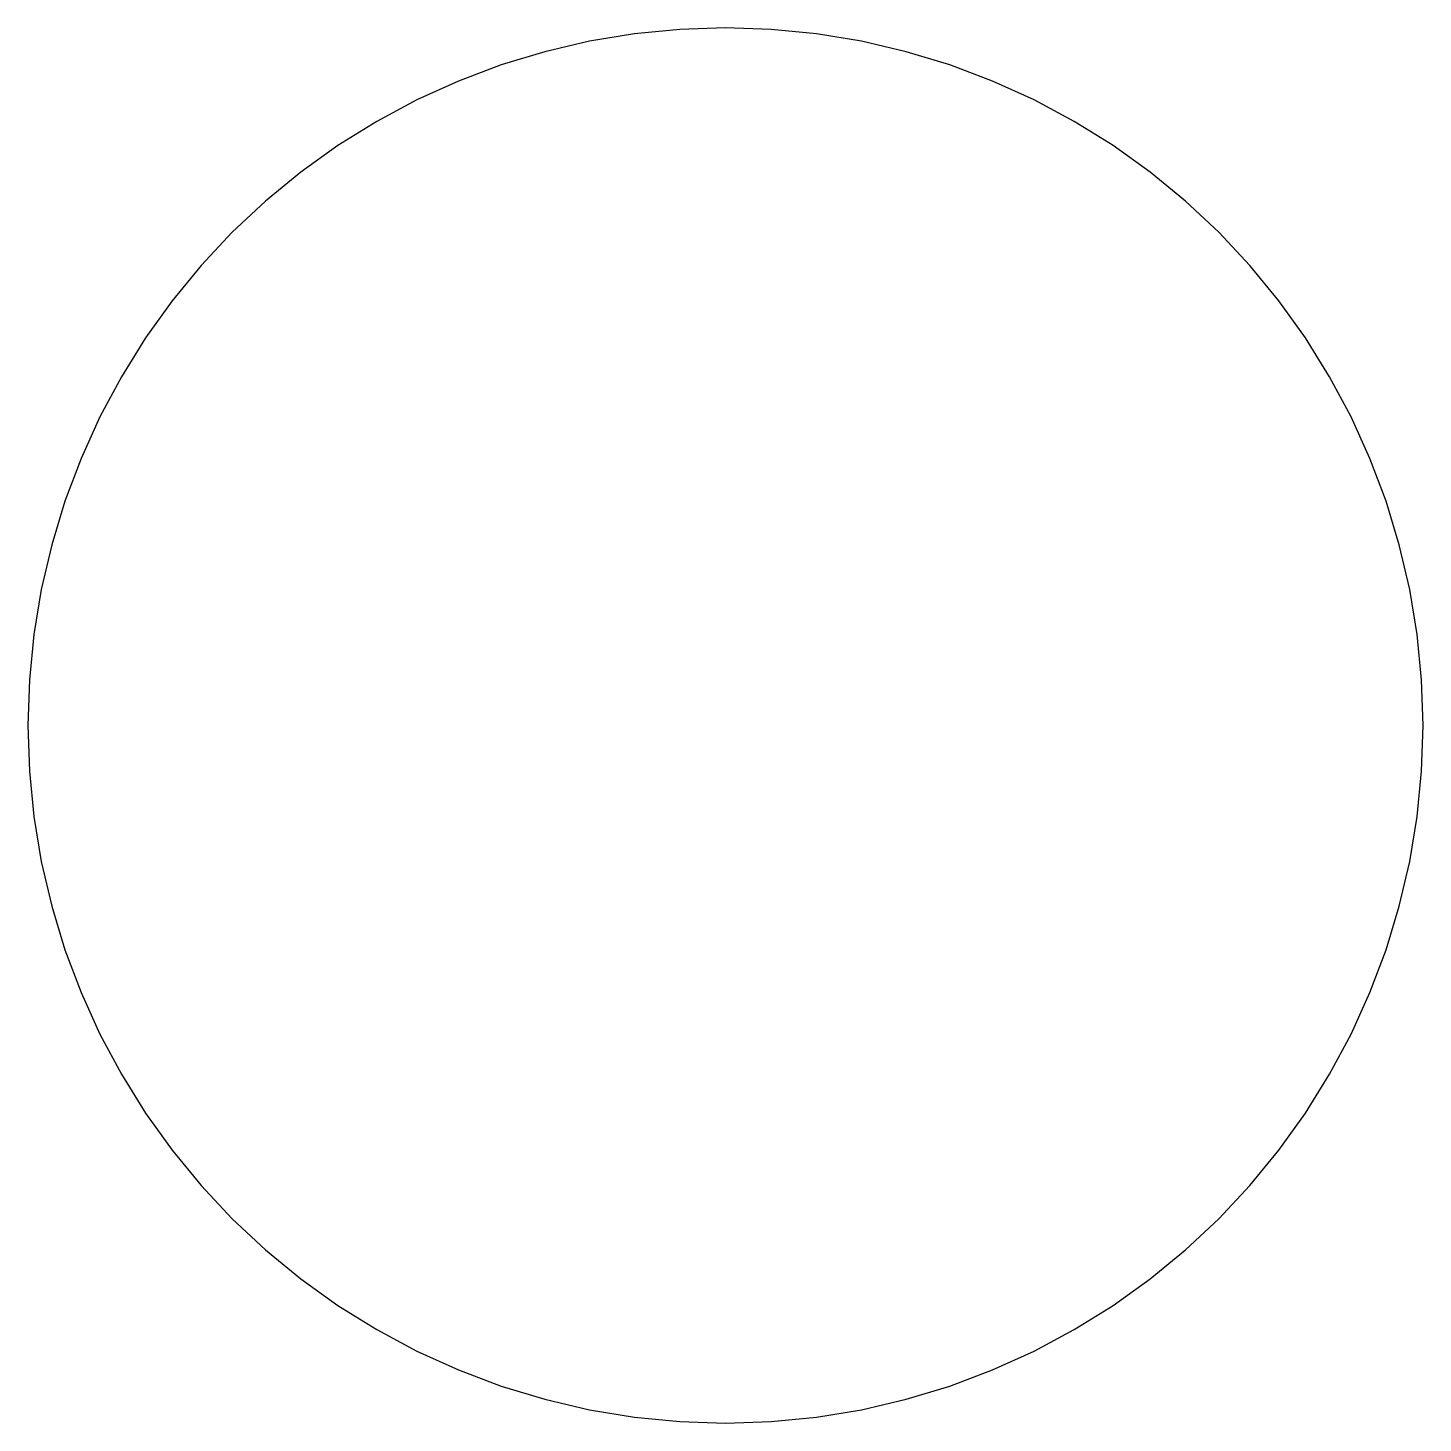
# Model space of a CAD drawing. Header units: metres. Extents: x -84 to 84, y -84 to 84.
import ezdxf

# ---------------------------------------------------------------- set-up
doc = ezdxf.new("R2010")
doc.units = ezdxf.units.M

msp = doc.modelspace()

# ---------------------------------------------------------------- linework, layer by layer
for p, q in [((0, 84.05), (-5.49713, 83.87)), ((5.49713, 83.87), (0, 84.05)), ((-16.3973, 82.435), (-21.7537, 81.1861)), ((-10.9707, 83.3309), (-16.3973, 82.435)), ((-5.49713, 83.87), (-10.9707, 83.3309)), ((10.9707, 83.3309), (5.49713, 83.87)), ((16.3973, 82.435), (10.9707, 83.3309)), ((21.7537, 81.1861), (16.3973, 82.435)), ((-21.7537, 81.1861), (-27.017, 79.5895)), ((27.017, 79.5895), (21.7537, 81.1861)), ((-27.017, 79.5895), (-32.1645, 77.6521)), ((32.1645, 77.6521), (27.017, 79.5895)), ((-32.1645, 77.6521), (-37.1744, 75.3822)), ((37.1744, 75.3822), (32.1645, 77.6521)), ((-37.1744, 75.3822), (-42.025, 72.7894)), ((42.025, 72.7894), (37.1744, 75.3822)), ((-42.025, 72.7894), (-46.6957, 69.885)), ((46.6957, 69.885), (42.025, 72.7894)), ((-46.6957, 69.885), (-51.1664, 66.6814)), ((51.1664, 66.6814), (46.6957, 69.885)), ((-51.1664, 66.6814), (-55.418, 63.1921)), ((55.418, 63.1921), (51.1664, 66.6814)), ((-55.418, 63.1921), (-59.4323, 59.4323)), ((59.4323, 59.4323), (55.418, 63.1921)), ((-59.4323, 59.4323), (-63.1921, 55.418)), ((63.1921, 55.418), (59.4323, 59.4323)), ((-63.1921, 55.418), (-66.6814, 51.1664)), ((66.6814, 51.1664), (63.1921, 55.418)), ((-66.6814, 51.1664), (-69.885, 46.6957)), ((69.885, 46.6957), (66.6814, 51.1664)), ((-69.885, 46.6957), (-72.7894, 42.025)), ((72.7894, 42.025), (69.885, 46.6957)), ((-72.7894, 42.025), (-75.3822, 37.1744)), ((75.3822, 37.1744), (72.7894, 42.025)), ((-75.3822, 37.1744), (-77.6521, 32.1645)), ((77.6521, 32.1645), (75.3822, 37.1744)), ((-77.6521, 32.1645), (-79.5895, 27.017)), ((79.5895, 27.017), (77.6521, 32.1645)), ((-79.5895, 27.017), (-81.1861, 21.7537)), ((81.1861, 21.7537), (79.5895, 27.017)), ((-81.1861, 21.7537), (-82.435, 16.3973)), ((82.435, 16.3973), (81.1861, 21.7537)), ((-82.435, 16.3973), (-83.3309, 10.9707)), ((83.3309, 10.9707), (82.435, 16.3973)), ((-83.3309, 10.9707), (-83.87, 5.49713)), ((83.87, 5.49713), (83.3309, 10.9707)), ((-83.87, 5.49713), (-84.05, 0)), ((84.05, 0), (83.87, 5.49713)), ((-84.05, 0), (-83.87, -5.49713)), ((83.87, -5.49713), (84.05, 0)), ((-83.87, -5.49713), (-83.3309, -10.9707)), ((83.3309, -10.9707), (83.87, -5.49713)), ((-83.3309, -10.9707), (-82.435, -16.3973)), ((82.435, -16.3973), (83.3309, -10.9707)), ((-82.435, -16.3973), (-81.1861, -21.7537)), ((81.1861, -21.7537), (82.435, -16.3973)), ((-81.1861, -21.7537), (-79.5895, -27.017)), ((79.5895, -27.017), (81.1861, -21.7537)), ((-79.5895, -27.017), (-77.6521, -32.1645)), ((77.6521, -32.1645), (79.5895, -27.017)), ((-77.6521, -32.1645), (-75.3822, -37.1744)), ((75.3822, -37.1744), (77.6521, -32.1645)), ((-75.3822, -37.1744), (-72.7894, -42.025)), ((72.7894, -42.025), (75.3822, -37.1744)), ((-72.7894, -42.025), (-69.885, -46.6957)), ((69.885, -46.6957), (72.7894, -42.025)), ((-69.885, -46.6957), (-66.6814, -51.1664)), ((66.6814, -51.1664), (69.885, -46.6957)), ((-66.6814, -51.1664), (-63.1921, -55.418)), ((63.1921, -55.418), (66.6814, -51.1664)), ((-63.1921, -55.418), (-59.4323, -59.4323)), ((59.4323, -59.4323), (63.1921, -55.418)), ((-59.4323, -59.4323), (-55.418, -63.1921)), ((55.418, -63.1921), (59.4323, -59.4323)), ((-55.418, -63.1921), (-51.1664, -66.6814)), ((51.1664, -66.6814), (55.418, -63.1921)), ((-51.1664, -66.6814), (-46.6957, -69.885)), ((46.6957, -69.885), (51.1664, -66.6814)), ((-46.6957, -69.885), (-42.025, -72.7894)), ((42.025, -72.7894), (46.6957, -69.885)), ((-42.025, -72.7894), (-37.1744, -75.3822)), ((37.1744, -75.3822), (42.025, -72.7894)), ((-37.1744, -75.3822), (-32.1645, -77.6521)), ((32.1645, -77.6521), (37.1744, -75.3822)), ((-32.1645, -77.6521), (-27.017, -79.5895)), ((27.017, -79.5895), (32.1645, -77.6521)), ((-27.017, -79.5895), (-21.7537, -81.1861)), ((21.7537, -81.1861), (27.017, -79.5895)), ((-21.7537, -81.1861), (-16.3973, -82.435)), ((16.3973, -82.435), (21.7537, -81.1861)), ((-16.3973, -82.435), (-10.9707, -83.3309)), ((-10.9707, -83.3309), (-5.49713, -83.87)), ((-5.49713, -83.87), (0, -84.05)), ((0, -84.05), (5.49713, -83.87)), ((5.49713, -83.87), (10.9707, -83.3309)), ((10.9707, -83.3309), (16.3973, -82.435))]:
    msp.add_line(p, q)

doc.saveas('drawing.dxf')
